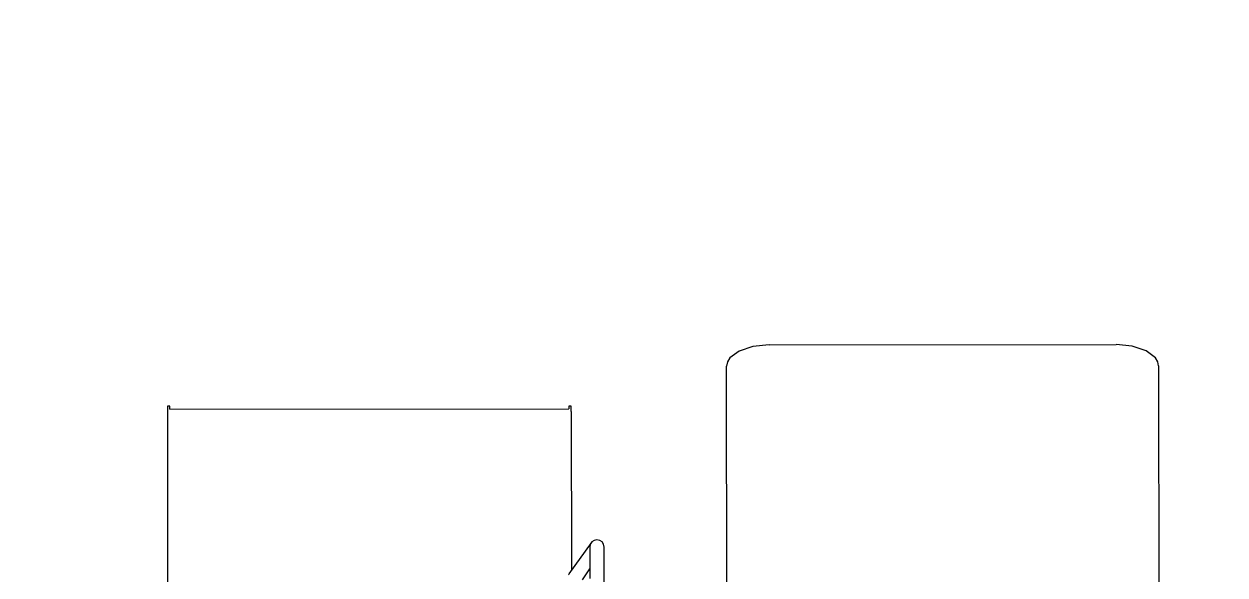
# Model space of a CAD drawing. Header units: millimetres. Extents: x -2078669 to -1085629, y -5987148 to 310365.
# Drawn here: x -1675435 to -1673178, y -651102 to -650067 of the extents above; entities that cross this region are included whole.
import ezdxf

# ---------------------------------------------------------------- set-up
doc = ezdxf.new("R2010")
doc.units = ezdxf.units.MM
doc.header["$LTSCALE"] = 500
doc.layers.add('D-BYP-STR8', color=5, linetype='Continuous', lineweight=25)
doc.layers.add('D-BYP-STRB', color=5, linetype='Continuous', lineweight=25)
doc.styles.add('MS ゴシック', font='MS Gothic.ttf')
doc.dimstyles.new('DIM-500-F', dxfattribs={"dimscale": 500, "dimtxt": 3.5, "dimasz": 2.5, "dimexe": 0, "dimexo": 2, "dimgap": 0.8, "dimtad": 1, "dimdec": 0, "dimzin": 0, "dimdsep": 46, "dimtxsty": 'MS ゴシック', "dimblk": 'OPEN', "dimcen": 0.1, "dimclrd": 256, "dimclre": 256, "dimclrt": 256, "dimaunit": 1, "dimadec": 4, "dimazin": 0, "dimtfac": 1, "dimtdec": 0, "dimtmove": 2, "dimatfit": 3, "dimldrblk": 'OPEN', "dimfxl": 1, "dimtolj": 1, "dimtzin": 0, "dimlwd": -1, "dimlwe": -1, "dimarcsym": 2})

# ---------------------------------------------------------------- blocks, each defined once
blk = doc.blocks.new('_Open')
at = {"color": 0, "linetype": 'ByBlock', "lineweight": -2}
for p, q in [((-1, 0.1667), (0, 0)), ((-1, -0.1667), (0, 0)), ((0, 0), (-1, 0))]:
    blk.add_line(p, q, dxfattribs=at)

msp = doc.modelspace()

# ---------------------------------------------------------------- linework, layer by layer
at = {"layer": 'D-BYP-STR8'}
msp.add_circle((-1675490.1, -653805.4), 16000, dxfattribs=at)
at = {"layer": 'D-BYP-STRB', "linetype": 'Continuous'}
for p, q in [((-1674065.3, -650672.5), (-1674091.3, -650681.2)), ((-1674034.7, -650669.5), (-1674065.3, -650672.5)), ((-1674034.7, -650669.5), (-1673382.7, -650669.1)), ((-1673352.1, -650672.1), (-1673382.7, -650669.1)), ((-1673326.2, -650680.8), (-1673352.1, -650672.1)), ((-1674108.7, -650694.2), (-1674113.2, -650701.7)), ((-1674091.3, -650681.2), (-1674108.7, -650694.2)), ((-1673308.8, -650693.8), (-1673326.2, -650680.8)), ((-1673304.2, -650701.3), (-1673308.8, -650693.8)), ((-1674113.2, -650701.7), (-1674114.7, -650709.5)), ((-1674114.4, -651175.1), (-1674114.7, -650709.5)), ((-1673302.7, -650709.1), (-1673304.2, -650701.3)), ((-1673302.7, -650709.1), (-1673299.2, -656920.5)), ((-1675165.7, -650784.9), (-1675165.5, -651121.2)), ((-1675161.2, -650784.9), (-1675165.7, -650784.9)), ((-1675161.2, -650790.4), (-1675161.2, -650784.9)), ((-1674411.2, -650784.5), (-1674411.2, -650790)), ((-1674406.7, -650784.5), (-1674411.2, -650784.5)), ((-1674406.7, -650795.1), (-1674406.7, -650784.5)), ((-1675161.2, -650790.4), (-1674411.2, -650790)), ((-1674406.7, -650795.1), (-1674406.5, -651093.7)), ((-1674369.6, -651041.6), (-1674411, -651100)), ((-1674372.1, -651049.5), (-1674372.1, -651053.9)), ((-1674372.1, -651053.9), (-1674372.1, -651059.3)), ((-1674372.1, -651059.3), (-1674372.1, -651066)), ((-1674344.9, -651049.4), (-1674344.9, -651049.3)), ((-1674344.9, -651049.5), (-1674344.9, -651049.4)), ((-1674344.9, -651049.4), (-1674344.9, -651049.4)), ((-1674344.9, -651049.4), (-1674344.9, -651049.4)), ((-1674344.9, -651049.4), (-1674344.9, -651049.4)), ((-1674344.9, -651049.4), (-1674344.9, -651049.4)), ((-1674344.9, -651049.4), (-1674344.9, -651049.4)), ((-1674344.9, -651049.4), (-1674344.9, -651049.4)), ((-1674344.9, -651049.4), (-1674344.9, -651049.4)), ((-1674344.9, -651049.4), (-1674344.9, -651049.4)), ((-1674344.9, -651049.4), (-1674344.9, -651049.4)), ((-1674344.9, -651049.4), (-1674344.9, -651049.4)), ((-1674344.7, -651449.1), (-1674344.9, -651049.5)), ((-1674344.9, -651049.5), (-1674344.9, -651049.5)), ((-1674344.9, -651049.5), (-1674344.9, -651049.5)), ((-1674344.9, -651049.5), (-1674344.9, -651049.5)), ((-1674344.9, -651049.5), (-1674344.9, -651049.5)), ((-1674372.1, -651066), (-1674372.1, -651074.2)), ((-1674372.1, -651074.2), (-1674372.1, -651083.9)), ((-1674385.7, -651111.1), (-1674372.1, -651090.3)), ((-1674372.1, -651083.9), (-1674372.1, -651095.4)), ((-1674372.1, -651095.4), (-1674372.1, -651108.7))]:
    msp.add_line(p, q, dxfattribs=at)
for centre, radius, start, end in [((-1674358.5, -651049.5), 13.6, 0.032, 180.0311), ((-1674402.8, -651105.8), 10, 144.6681, 157.7784)]:
    msp.add_arc(centre, radius, start, end, dxfattribs=at)

# ---------------------------------------------------------------- leaders
at = {"layer": 'D-BYP-STR8'}
msp.add_leader([(-1673301, -653814.8), (-1654571.8, -643587.4)], dimstyle='DIM-500-F', dxfattribs=at)

doc.saveas('drawing.dxf')
